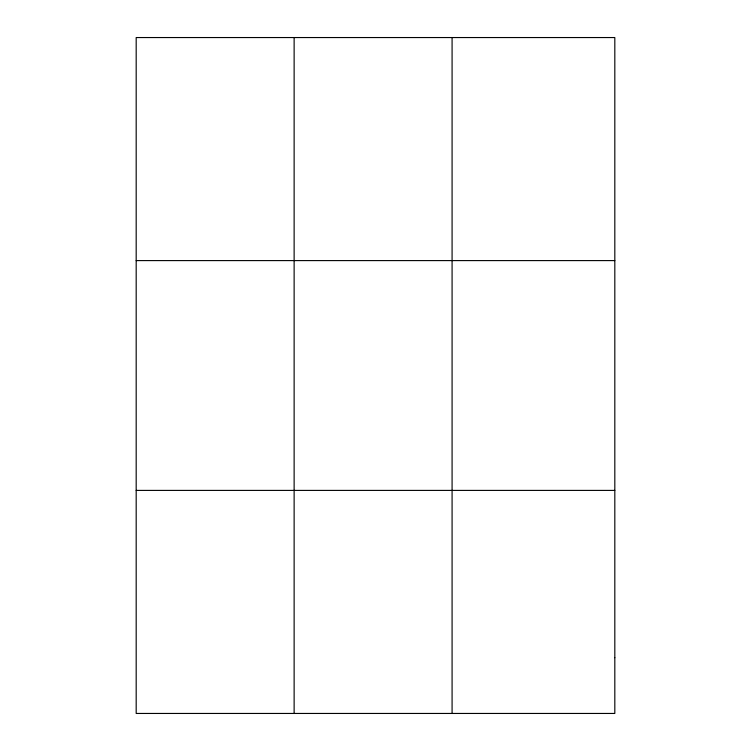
<?xml version="1.0" encoding="UTF-8"?>
<svg xmlns="http://www.w3.org/2000/svg" width="751" height="751" viewBox="0 0 751 751"><rect width="100%" height="100%" fill="white"/><g stroke="black" fill="none" stroke-linecap="round" stroke-linejoin="round"><path stroke-width="1.13" d="M294.129 713.45L294.129 37.55M452.083 713.45L452.083 37.55M136.184 260.597L614.816 260.597M136.184 490.403L614.816 490.403M614.816 657.688L614.816 713.45L136.184 713.45L136.184 37.55L614.816 37.55L614.816 657.688"/></g></svg>
